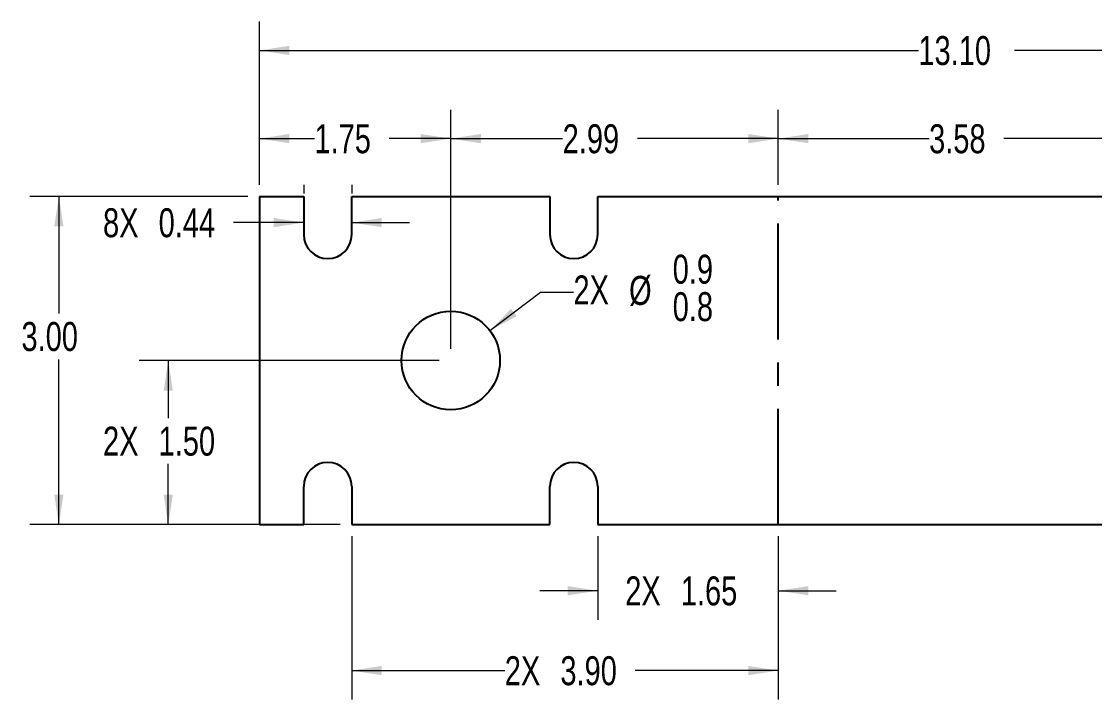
# Model space of a CAD drawing. Header units: millimetres. Extents: x 0.3 to 35.7, y 0.3 to 23.
# Drawn here: x 18.82 to 28.63, y 6.08 to 12.27 of the extents above; entities that cross this region are included whole.
import ezdxf

# ---------------------------------------------------------------- set-up
doc = ezdxf.new("R2010")
doc.units = ezdxf.units.MM
doc.header["$LTSCALE"] = 0.083333
doc.linetypes.add('CENTERX2', pattern=[20.32, 12.7, -2.54, 2.54, -2.54])
doc.styles.add('SLDTEXTSTYLE0', font='TXT', dxfattribs={"width": 0.75})
doc.dimstyles.new('SLDDIMSTYLE0', dxfattribs={"dimtxt": 0.264583, "dimasz": 0.275167, "dimexe": 0, "dimexo": 0.0625, "dimgap": 0.066146, "dimtad": 0, "dimtih": 1, "dimtoh": 1, "dimrnd": 1e-09, "dimzin": 12, "dimdsep": 46, "dimtxsty": 'SLDTEXTSTYLE0', "dimsah": 1, "dimcen": 0.09, "dimadec": 0, "dimazin": 3, "dimtfac": 1, "dimtdec": 3, "dimtofl": 0, "dimtmove": 0, "dimatfit": 3, "dimfxl": 1, "dimfrac": 2, "dimtolj": 1, "dimtzin": 12, "dimarcsym": 0})
doc.dimstyles.new('SLDDIMSTYLE1', dxfattribs={"dimtxt": 0.264583, "dimasz": 0.275167, "dimexe": 0, "dimexo": 0.0625, "dimgap": 0.066146, "dimtad": 0, "dimtih": 1, "dimtoh": 1, "dimrnd": 1e-09, "dimzin": 4, "dimdsep": 46, "dimtxsty": 'SLDTEXTSTYLE0', "dimsah": 1, "dimcen": 0.09, "dimadec": 0, "dimazin": 1, "dimtfac": 1, "dimtdec": 3, "dimtofl": 0, "dimtmove": 0, "dimatfit": 3, "dimfxl": 1, "dimfrac": 2, "dimtolj": 1, "dimtzin": 12, "dimarcsym": 0})
doc.dimstyles.new('SLDDIMSTYLE2', dxfattribs={"dimtxt": 0.264583, "dimasz": 0.275167, "dimexe": 0, "dimexo": 0.0625, "dimgap": 0.066146, "dimtad": 0, "dimtih": 1, "dimtoh": 1, "dimrnd": 1e-09, "dimzin": 12, "dimdsep": 46, "dimtxsty": 'SLDTEXTSTYLE0', "dimsah": 1, "dimcen": 0.09, "dimadec": 0, "dimazin": 3, "dimtfac": 1, "dimtdec": 3, "dimtmove": 0, "dimatfit": 0, "dimfxl": 1, "dimfrac": 2, "dimtolj": 1, "dimtzin": 12, "dimarcsym": 0})
doc.dimstyles.new('SLDDIMSTYLE3', dxfattribs={"dimtxt": 0.264583, "dimasz": 0.275167, "dimexe": 0, "dimexo": 0.0625, "dimgap": 0.066146, "dimtad": 0, "dimtih": 1, "dimtoh": 1, "dimrnd": 1e-09, "dimzin": 0, "dimdsep": 46, "dimtxsty": 'SLDTEXTSTYLE0', "dimsah": 1, "dimcen": 0, "dimadec": 0, "dimazin": 0, "dimlim": 1, "dimtm": 0.1, "dimtfac": 1, "dimtdec": 1, "dimtofl": 0, "dimtmove": 0, "dimatfit": 3, "dimfxl": 1, "dimfrac": 2, "dimtolj": 1, "dimarcsym": 0})
doc.dimstyles.new('SLDDIMSTYLE4', dxfattribs={"dimtxt": 0.264583, "dimasz": 0.275167, "dimexe": 0, "dimexo": 0.0625, "dimgap": 0.066146, "dimtad": 0, "dimtih": 1, "dimtoh": 1, "dimrnd": 1e-09, "dimdsep": 46, "dimtxsty": 'SLDTEXTSTYLE0', "dimsah": 1, "dimcen": 0.09, "dimadec": 0, "dimazin": 2, "dimtfac": 1, "dimtdec": 3, "dimtmove": 0, "dimatfit": 0, "dimfxl": 1, "dimfrac": 2, "dimtolj": 1, "dimtzin": 12, "dimarcsym": 0})

# ---------------------------------------------------------------- blocks, each defined once
blk = doc.blocks.new('_D_1')
at = {"color": 7, "linetype": 'Continuous', "lineweight": 18}
for p, q in [((20.8878, 10.6752), (18.8957, 10.6752)), ((19.1603, 10.6752), (19.1603, 9.6057)), ((19.1603, 7.6752), (19.1603, 9.1857)), ((20.8878, 7.6752), (18.8957, 7.6752))]:
    blk.add_line(p, q, dxfattribs=at)
for points in [[(19.1603, 10.6752), (19.118, 10.4), (19.2026, 10.4)], [(19.1603, 7.6752), (19.2026, 7.9504), (19.118, 7.9504)]]:
    blk.add_solid(points, dxfattribs=at)
at = {"color": 7, "linetype": 'Continuous', "lineweight": 18, "insert": (18.8182, 9.5268), "char_height": 0.26458, "attachment_point": 1, "style": 'SLDTEXTSTYLE0'}
blk.add_mtext('3.00', dxfattribs=at)
blk = doc.blocks.new('_D_2')
at = {"color": 7, "linetype": 'Continuous', "lineweight": 18}
for p, q in [((20.9936, 10.781), (20.9936, 11.4672)), ((22.7436, 9.281), (22.7436, 11.4672)), ((20.9936, 11.2026), (21.4967, 11.2026)), ((22.7436, 11.2026), (22.1809, 11.2026))]:
    blk.add_line(p, q, dxfattribs=at)
for points in [[(20.9936, 11.2026), (21.2688, 11.1603), (21.2688, 11.245)], [(22.7436, 11.2026), (22.4685, 11.245), (22.4685, 11.1603)]]:
    blk.add_solid(points, dxfattribs=at)
at = {"color": 7, "linetype": 'Continuous', "lineweight": 18, "insert": (21.4967, 11.3337), "char_height": 0.26458, "attachment_point": 1, "style": 'SLDTEXTSTYLE0'}
blk.add_mtext('1.75', dxfattribs=at)
blk = doc.blocks.new('_D_3')
at = {"color": 7, "linetype": 'Continuous', "lineweight": 18}
for p, q in [((22.7436, 9.281), (22.7436, 11.4672)), ((25.7385, 10.781), (25.7385, 11.4672)), ((22.7436, 11.2026), (23.7667, 11.2026)), ((25.7385, 11.2026), (24.451, 11.2026))]:
    blk.add_line(p, q, dxfattribs=at)
for points in [[(22.7436, 11.2026), (23.0188, 11.1603), (23.0188, 11.245)], [(25.7385, 11.2026), (25.4633, 11.245), (25.4633, 11.1603)]]:
    blk.add_solid(points, dxfattribs=at)
at = {"color": 7, "linetype": 'Continuous', "lineweight": 18, "insert": (23.7667, 11.3337), "char_height": 0.26458, "attachment_point": 1, "style": 'SLDTEXTSTYLE0'}
blk.add_mtext('2.99', dxfattribs=at)
blk = doc.blocks.new('_D_4')
at = {"color": 7, "linetype": 'Continuous', "lineweight": 18}
for p, q in [((25.7385, 10.781), (25.7385, 11.4672)), ((29.3177, 10.781), (29.3177, 11.4672)), ((25.7385, 11.2026), (27.1171, 11.2026)), ((29.3177, 11.2026), (27.8013, 11.2026))]:
    blk.add_line(p, q, dxfattribs=at)
for points in [[(25.7385, 11.2026), (26.0137, 11.1603), (26.0137, 11.245)], [(29.3177, 11.2026), (29.0425, 11.245), (29.0425, 11.1603)]]:
    blk.add_solid(points, dxfattribs=at)
at = {"color": 7, "linetype": 'Continuous', "lineweight": 18, "insert": (27.1171, 11.3337), "char_height": 0.26458, "attachment_point": 1, "style": 'SLDTEXTSTYLE0'}
blk.add_mtext('3.58', dxfattribs=at)
blk = doc.blocks.new('_D_5')
at = {"color": 7, "linetype": 'Continuous', "lineweight": 18}
for p, q in [((23.1016, 9.4479), (23.5645, 9.8006)), ((23.5645, 9.8006), (23.8655, 9.8006))]:
    blk.add_line(p, q, dxfattribs=at)
blk.add_solid([(23.1016, 9.4479), (23.3461, 9.581), (23.2948, 9.6483)], dxfattribs=at)
at = {"color": 7, "linetype": 'Continuous', "lineweight": 18, "char_height": 0.26458, "attachment_point": 1, "style": 'SLDTEXTSTYLE0'}
for s, insert in [('0.9', (24.7727, 10.1417)), ('2X', (23.8655, 9.9522)), ('%%c', (24.3737, 9.9482)), ('0.8', (24.7727, 9.7995))]:
    blk.add_mtext(s, dxfattribs=dict(at, insert=insert))
blk = doc.blocks.new('_D_6')
at = {"color": 7, "linetype": 'Continuous', "lineweight": 18}
for p, q in [((22.6378, 9.1752), (19.8957, 9.1752)), ((20.1603, 9.1752), (20.1603, 8.6495)), ((20.1603, 7.6752), (20.1603, 8.2295)), ((21.7319, 7.6752), (19.8957, 7.6752))]:
    blk.add_line(p, q, dxfattribs=at)
for points in [[(20.1603, 9.1752), (20.118, 8.9), (20.2026, 8.9)], [(20.1603, 7.6752), (20.2026, 7.9504), (20.118, 7.9504)]]:
    blk.add_solid(points, dxfattribs=at)
at = {"color": 7, "linetype": 'Continuous', "lineweight": 18, "char_height": 0.26458, "attachment_point": 1, "style": 'SLDTEXTSTYLE0'}
for s, insert in [('2X', (19.5641, 8.5706)), ('1.50', (20.0723, 8.5706))]:
    blk.add_mtext(s, dxfattribs=dict(at, insert=insert))
blk = doc.blocks.new('_D_7')
at = {"color": 7, "linetype": 'Continuous', "lineweight": 18}
for p, q in [((21.3996, 10.781), (21.3996, 10.6999)), ((21.8377, 10.781), (21.8377, 10.6999)), ((21.3996, 10.4353), (20.7565, 10.4353)), ((21.8377, 10.4353), (22.3669, 10.4353))]:
    blk.add_line(p, q, dxfattribs=at)
for points in [[(21.3996, 10.4353), (21.1244, 10.4776), (21.1244, 10.393)], [(21.8377, 10.4353), (22.1129, 10.393), (22.1129, 10.4776)]]:
    blk.add_solid(points, dxfattribs=at)
at = {"color": 7, "linetype": 'Continuous', "lineweight": 18, "char_height": 0.26458, "attachment_point": 1, "style": 'SLDTEXTSTYLE0'}
for s, insert in [('8X', (19.5641, 10.5663)), ('0.44', (20.0723, 10.5663))]:
    blk.add_mtext(s, dxfattribs=dict(at, insert=insert))
blk = doc.blocks.new('_D_8')
at = {"color": 7, "linetype": 'Continuous', "lineweight": 18}
for p, q in [((24.0877, 7.5694), (24.0877, 6.8067)), ((25.7385, 7.5694), (25.7385, 6.8067)), ((24.0877, 7.0713), (23.5586, 7.0713)), ((25.7385, 7.0713), (26.2677, 7.0713))]:
    blk.add_line(p, q, dxfattribs=at)
for points in [[(24.0877, 7.0713), (23.8126, 7.1137), (23.8126, 7.029)], [(25.7385, 7.0713), (26.0137, 7.029), (26.0137, 7.1137)]]:
    blk.add_solid(points, dxfattribs=at)
at = {"color": 7, "linetype": 'Continuous', "lineweight": 18, "char_height": 0.26458, "attachment_point": 1, "style": 'SLDTEXTSTYLE0'}
for s, insert in [('2X', (24.3387, 7.2024)), ('1.65', (24.8469, 7.2024))]:
    blk.add_mtext(s, dxfattribs=dict(at, insert=insert))
blk = doc.blocks.new('_D_11')
at = {"color": 7, "linetype": 'Continuous', "lineweight": 18}
for p, q in [((21.8377, 7.5694), (21.8377, 6.0773)), ((25.7385, 7.5694), (25.7385, 6.0773)), ((21.8377, 6.3419), (23.2375, 6.3419)), ((25.7385, 6.3419), (24.43, 6.3419))]:
    blk.add_line(p, q, dxfattribs=at)
for points in [[(21.8377, 6.3419), (22.1129, 6.2995), (22.1129, 6.3842)], [(25.7385, 6.3419), (25.4633, 6.3842), (25.4633, 6.2995)]]:
    blk.add_solid(points, dxfattribs=at)
at = {"color": 7, "linetype": 'Continuous', "lineweight": 18, "char_height": 0.26458, "attachment_point": 1, "style": 'SLDTEXTSTYLE0'}
for s, insert in [('2X', (23.2375, 6.4729)), ('3.90', (23.7457, 6.4729))]:
    blk.add_mtext(s, dxfattribs=dict(at, insert=insert))
blk = doc.blocks.new('_D_12')
at = {"color": 7, "linetype": 'Continuous', "lineweight": 18}
for p, q in [((20.9936, 10.781), (20.9936, 12.2731)), ((34.0981, 10.781), (34.0981, 12.2731)), ((20.9936, 12.0085), (27.0193, 12.0085)), ((34.0981, 12.0085), (27.8991, 12.0085))]:
    blk.add_line(p, q, dxfattribs=at)
for points in [[(20.9936, 12.0085), (21.2688, 11.9662), (21.2688, 12.0509)], [(34.0981, 12.0085), (33.8229, 12.0509), (33.8229, 11.9662)]]:
    blk.add_solid(points, dxfattribs=at)
at = {"color": 7, "linetype": 'Continuous', "lineweight": 18, "insert": (27.0193, 12.1396), "char_height": 0.26458, "attachment_point": 1, "style": 'SLDTEXTSTYLE0'}
blk.add_mtext('13.10', dxfattribs=at)

msp = doc.modelspace()

# ---------------------------------------------------------------- linework, layer by layer
at = {"color": 7, "linetype": 'Continuous', "lineweight": 25}
for p, q in [((20.99364, 10.6752), (20.99364, 7.6752)), ((20.99364, 10.6752), (21.39955, 10.6752)), ((21.39955, 10.6752), (21.39955, 10.32525)), ((21.83772, 10.32525), (21.83772, 10.6752)), ((21.83772, 10.6752), (23.64955, 10.6752)), ((23.64955, 10.6752), (23.64955, 10.32525)), ((24.08772, 10.32525), (24.08772, 10.6752)), ((24.08772, 10.6752), (31.03757, 10.6752)), ((21.39955, 7.6752), (21.39955, 8.02515)), ((21.83772, 8.02515), (21.83772, 7.6752)), ((23.64955, 7.6752), (23.64955, 8.02515)), ((24.08772, 8.02515), (24.08772, 7.6752)), ((20.99364, 7.6752), (21.39955, 7.6752)), ((21.83772, 7.6752), (23.64955, 7.6752)), ((24.08772, 7.6752), (31.03757, 7.6752))]:
    msp.add_line(p, q, dxfattribs=at)
at = {"color": 7, "linetype": 'CENTERX2'}
msp.add_line((25.7385, 7.6752), (25.7385, 10.6752), dxfattribs=at)
at = {"color": 7, "linetype": 'Continuous', "lineweight": 25}
msp.add_circle((22.74364, 9.1752), 0.45, dxfattribs=at)
for centre, start, end in [((21.61864, 10.32525), 180, 0), ((23.86864, 10.32525), 180, 0), ((21.61864, 8.02515), 0, 180), ((23.86864, 8.02515), 0, 180)]:
    msp.add_arc(centre, 0.21909, start, end, dxfattribs=at)

# ---------------------------------------------------------------- dimensions: what is measured, and where the dimension line sits
at = {"color": 7, "linetype": 'Continuous', "lineweight": 18}
for base, p1, p2, dimstyle, picture, middle in [((34.09809, 12.00853), (20.99364, 10.6752), (34.09809, 10.6752), 'SLDDIMSTYLE1', '_D_12', (27.45921, 12.00853)), ((20.99364, 11.20263), (22.74364, 9.1752), (20.99364, 10.6752), 'SLDDIMSTYLE2', '_D_2', (21.83881, 11.20263)), ((25.7385, 11.20263), (22.74364, 9.1752), (25.7385, 10.6752), 'SLDDIMSTYLE0', '_D_3', (24.10887, 11.20263)), ((29.31768, 11.20263), (25.7385, 10.6752), (29.31768, 10.6752), 'SLDDIMSTYLE0', '_D_4', (27.45921, 11.20263))]:
    dim = msp.add_linear_dim(base=base, p1=p1, p2=p2, dimstyle=dimstyle, dxfattribs=at)
    dim.commit()
    dim.dimension.update_dxf_attribs({"geometry": picture, "text_midpoint": middle, "dimtype": 160})
for base, p1, p2, text, dimstyle, picture, middle in [((21.39955, 10.4353), (21.83772, 10.32525), (21.39955, 10.32525), '8X <>', 'SLDDIMSTYLE4', '_D_7', (20.1603, 10.4353)), ((21.83772, 6.34187), (25.7385, 7.6752), (21.83772, 7.6752), '2X <>', 'SLDDIMSTYLE1', '_D_11', (23.83375, 6.34187)), ((24.08772, 7.07132), (25.7385, 7.6752), (24.08772, 7.6752), '2X <>', 'SLDDIMSTYLE2', '_D_8', (24.93493, 7.07132))]:
    dim = msp.add_linear_dim(base=base, p1=p1, p2=p2, text=text, dimstyle=dimstyle, dxfattribs=at)
    dim.commit()
    dim.dimension.update_dxf_attribs({"geometry": picture, "text_midpoint": middle, "dimtype": 160})
dim = msp.add_linear_dim(base=(19.1603, 7.6752), p1=(20.99364, 10.6752), p2=(20.99364, 7.6752), angle=90, dimstyle='SLDDIMSTYLE1', dxfattribs=at)
dim.commit()
dim.dimension.update_dxf_attribs({"geometry": '_D_1', "text_midpoint": (19.1603, 9.39573), "dimtype": 160})
dim = msp.add_diameter_dim_2p(p1=(22.38568, 8.9025), p2=(23.10159, 9.44791), text='2X <>', dimstyle='SLDDIMSTYLE3', dxfattribs=at)
dim.commit()
dim.dimension.update_dxf_attribs({"geometry": '_D_5', "text_midpoint": (24.56345, 9.80059), "dimtype": 163})
dim = msp.add_linear_dim(base=(20.1603, 7.6752), p1=(22.74364, 9.1752), p2=(21.83772, 7.6752), angle=90, text='2X <>', dimstyle='SLDDIMSTYLE1', dxfattribs=at)
dim.commit()
dim.dimension.update_dxf_attribs({"geometry": '_D_6', "text_midpoint": (20.1603, 8.43952), "dimtype": 160})

doc.saveas('drawing.dxf')
